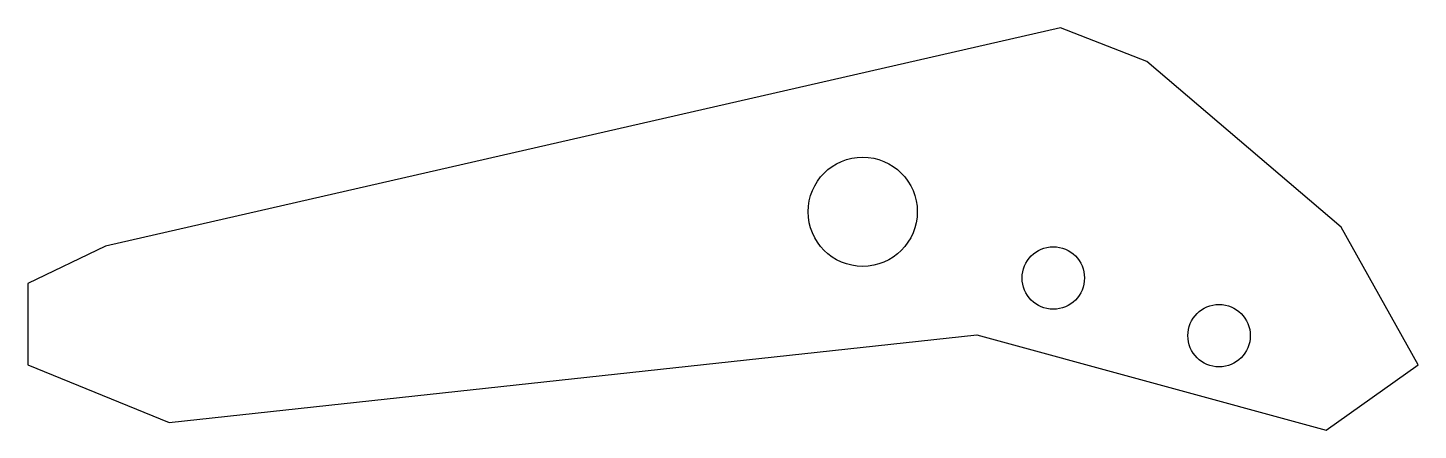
# Model space of a CAD drawing. Extents: x -0.88 to 0.91, y -0.19 to 0.33.
import ezdxf

# ---------------------------------------------------------------- set-up
doc = ezdxf.new("R2010")
doc.units = 0
doc.header["$MEASUREMENT"] = 0
doc.layers.get('0').update_dxf_attribs({"linetype": 'CONTINUOUS'})

msp = doc.modelspace()

# ---------------------------------------------------------------- linework, layer by layer
at = {"color": 7, "linetype": 'CONTINUOUS'}
for p, q in [((0.4485, 0.3276), (-0.7756, 0.0476)), ((0.5591, 0.2845), (0.4485, 0.3276)), ((0.808, 0.0719), (0.5591, 0.2845)), ((0.9067, -0.1041), (0.808, 0.0719)), ((-0.7756, 0.0476), (-0.875, 0)), ((-0.875, 0), (-0.875, -0.1041)), ((-0.6937, -0.1782), (0.3412, -0.0657)), ((0.3412, -0.0657), (0.7887, -0.188)), ((-0.875, -0.1041), (-0.6937, -0.1782)), ((0.7887, -0.188), (0.9067, -0.1041))]:
    msp.add_line(p, q, dxfattribs=at)
for centre, radius in [((0.1949, 0.0919), 0.07), ((0.4391, 0.007), 0.04), ((0.6516, -0.0669), 0.04)]:
    msp.add_circle(centre, radius, dxfattribs=at)

doc.saveas('drawing.dxf')
